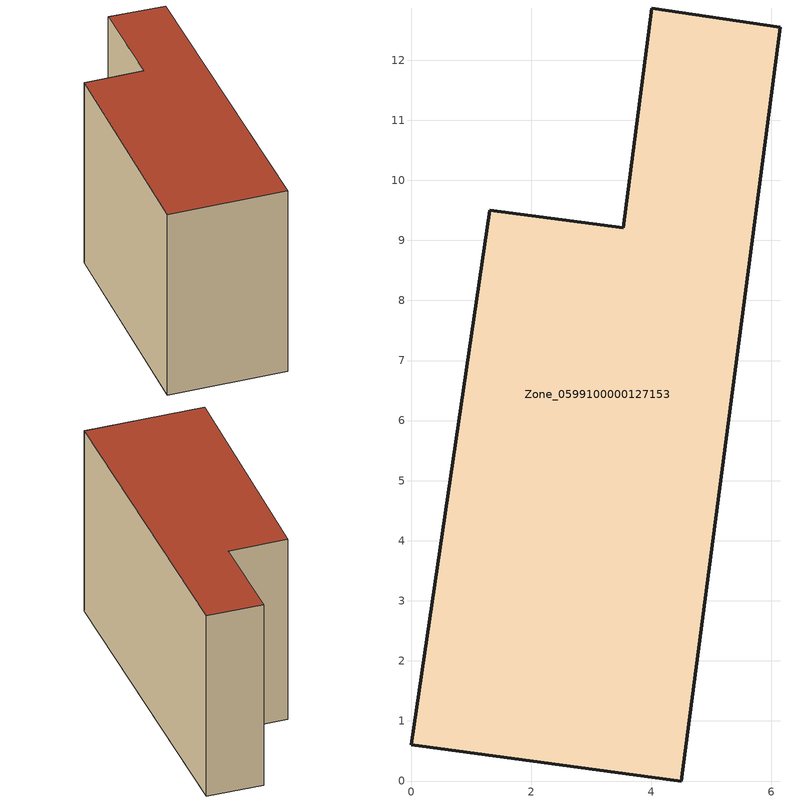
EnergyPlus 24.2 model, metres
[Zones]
Zone_0599100000127153
 floor ground (C_G): 4.5,0 0,0.6 1.31,9.5 3.53,9.21 4.01,12.87 6.15,12.55 z0
 wall outside (C_F): 0,0.6 4.5,0 6.15,12.55 4.01,12.87 3.53,9.21 1.31,9.5 0,0.6 z0:7.66
 roof outside (C_R): 1.31,9.5 0,0.6 4.5,0 6.15,12.55 4.01,12.87 3.53,9.21 z7.66
[BUILDING]
Pand.0599100000127153: North Axis=0; Terrain=City; Loads Convergence Tolerance Value=0.04; Temperature Convergence Tolerance Value=0.4; Solar Distribution=FullExterior; Maximum Number of Warmup Days=25; Minimum Number of Warmup Days=1
[Site:Location]
Rotterdam.The.Hague.AP_ZH_NLD Design_Conditions: Latitude=51.96; Longitude=4.45; Time Zone=1; Elevation=-4.5
[SITE:GROUNDTEMPERATURE:BUILDINGSURFACE]
18, 18, 18, 18, 18, 18, 18, 18, 18, 18, 18, 18
[MATERIAL] Thermal Absorptance=0.9; Solar Absorptance=0.7; Visible Absorptance=0.7
Name | Roughness | Thickness | Conductivity | Density | Specific Heat
G.TI.1946 | MediumSmooth | 0.15 | 1 | 540 | 1210
F.TI.1946 | Rough | 0.3 | 0.857143 | 1920 | 840
R.TI.1946 | MediumRough | 0.2 | 0.1 | 1500 | 1000
[CONSTRUCTION]
C_G: G.TI.1946
C_F: F.TI.1946
C_R: R.TI.1946
[ZONE]
Zone_0599100000127153: Type=1; Multiplier=1; Ceiling Height=Autocalculate; Volume=Autocalculate; Floor Area=autocalculate; Part of Total Floor Area=Yes
[ZONEINFILTRATION:DESIGNFLOWRATE]
Infil_Zone_0599100000127153: Zone or ZoneList or Space or SpaceList=Zone_0599100000127153; Schedule=AlwaysOn; Design Flow Rate Calculation Method=Flow/Area; Flow Rate per Floor Area=0.003; Constant Term Coefficient=1; Temperature Term Coefficient=0; Velocity Term Coefficient=0; Velocity Squared Term Coefficient=0
[HVACTEMPLATE:ZONE:IDEALLOADSAIRSYSTEM]
Zone_0599100000127153: Maximum Heating Supply Air Temperature=50; Minimum Cooling Supply Air Temperature=13; Maximum Heating Supply Air Humidity Ratio=0.0156; Minimum Cooling Supply Air Humidity Ratio=0.0077; Heating Limit=NoLimit; Cooling Limit=NoLimit; Dehumidification Control Type=ConstantSensibleHeatRatio; Cooling Sensible Heat Ratio=0.7; Dehumidification Setpoint=60; Humidification Control Type=None; Humidification Setpoint=30; Outdoor Air Method=None; Outdoor Air Flow Rate per Person=0.00944; Outdoor Air Flow Rate per Zone Floor Area=0; Outdoor Air Flow Rate per Zone=0; Demand Controlled Ventilation Type=None; Outdoor Air Economizer Type=NoEconomizer; Heat Recovery Type=None; Sensible Heat Recovery Effectiveness=0.7; Latent Heat Recovery Effectiveness=0.65
[ZONECONTROL:THERMOSTAT]
ThermostatControl_Zone_0599100000127153: Zone or ZoneList=Zone_0599100000127153; Control Type Schedule=DualSetpointControlType; Control 1=Thermostat_Zone_0599100000127153; Temperature Difference Between Cutout And Setpoint=0
[THERMOSTATSETPOINT:DUALSETPOINT]
Thermostat_Zone_0599100000127153: Heating Setpoint Temperature Schedule=HeatingSetpoint_Zone_0599100000127153; Cooling Setpoint Temperature Schedule=CoolingSetpoint_Zone_0599100000127153
[SCHEDULE:COMPACT]
HeatingSetpoint_Zone_0599100000127153: Through: 12/31, For: AllDays, Until: 24:00, 21
CoolingSetpoint_Zone_0599100000127153: Through: 12/31, For: AllDays, Until: 24:00, 24
DualSetpointControlType: Through: 12/31, For: AllDays, Until: 24:00, 4
AlwaysOn: Through: 12/31, For: AllDays, Until: 24:00, 1
